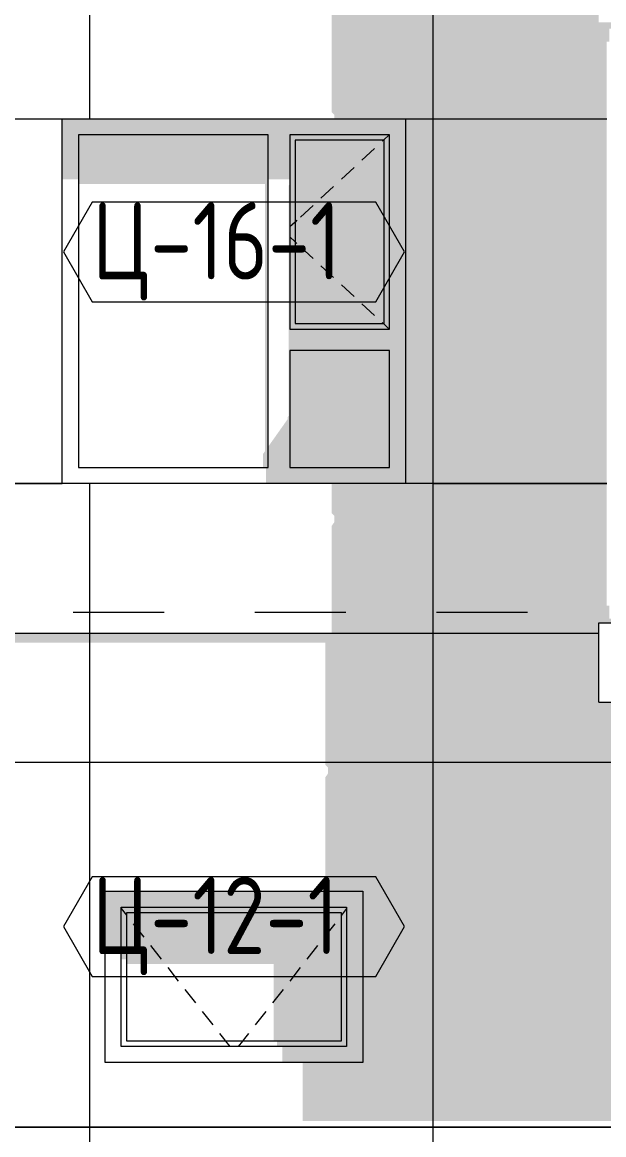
# Model space of a CAD drawing. Header units: millimetres. Extents: x 18162 to 7085488, y 72188 to 247925.
# Drawn here: x 5830622 to 5833332, y 103948 to 109134 of the extents above; entities that cross this region are included whole.
import ezdxf

# ---------------------------------------------------------------- set-up
doc = ezdxf.new("R2010")
doc.units = ezdxf.units.MM
doc.header["$MEASUREMENT"] = 0
doc.linetypes.add('Dashed', pattern=[423.333333, 211.666667, -211.666667])
doc.layers.add('Archicad Windows', color=7, linetype='Continuous')
doc.layers.add('Structural - Bearing', color=7, linetype='Continuous')
doc.styles.add('GENERATED_STYLE_3', font='', dxfattribs={"width": 0.8})
doc.styles.get('GENERATED_STYLE_3').set_extended_font_data('ISOCPEUR MON')
doc.dimstyles.new('GENERATED_STYLE__17', dxfattribs={"dimtxt": 440.00001, "dimasz": 228, "dimexe": 0.18, "dimexo": 29278.935859, "dimgap": 0, "dimtad": 1, "dimdec": 0, "dimzin": 0, "dimdsep": 46, "dimtxsty": 'GENERATED_STYLE_3', "dimblk": 'ARROWHEAD_2', "dimblk1": 'ARROWHEAD_2', "dimblk2": 'ARROWHEAD_2', "dimcen": 0.09, "dimclrd": 13, "dimclre": 13, "dimclrt": 13, "dimadec": 0, "dimazin": 0, "dimtfac": 1, "dimtdec": 4, "dimtmove": 0, "dimatfit": 3, "dimfxl": 1, "dimtolj": 1, "dimtzin": 0, "dimarcsym": 0})
doc.dimstyles.new('GENERATED_STYLE__18', dxfattribs={"dimtxt": 440.00001, "dimasz": 228, "dimexe": 0.18, "dimexo": 30998.935827, "dimgap": 0, "dimtad": 1, "dimdec": 0, "dimzin": 0, "dimdsep": 46, "dimtxsty": 'GENERATED_STYLE_3', "dimblk": 'ARROWHEAD_2', "dimblk1": 'ARROWHEAD_2', "dimblk2": 'ARROWHEAD_2', "dimcen": 0.09, "dimclrd": 13, "dimclre": 13, "dimclrt": 13, "dimadec": 0, "dimazin": 0, "dimtfac": 1, "dimtdec": 4, "dimtmove": 0, "dimatfit": 3, "dimfxl": 1, "dimtolj": 1, "dimtzin": 0, "dimarcsym": 0})
doc.dimstyles.new('GENERATED_STYLE__19', dxfattribs={"dimtxt": 440.00001, "dimasz": 228, "dimexe": 0.18, "dimexo": 31028.935828, "dimgap": 0, "dimtad": 1, "dimdec": 0, "dimzin": 0, "dimdsep": 46, "dimtxsty": 'GENERATED_STYLE_3', "dimblk": 'ARROWHEAD_2', "dimblk1": 'ARROWHEAD_2', "dimblk2": 'ARROWHEAD_2', "dimcen": 0.09, "dimclrd": 13, "dimclre": 13, "dimclrt": 13, "dimadec": 0, "dimazin": 0, "dimtfac": 1, "dimtdec": 4, "dimtmove": 0, "dimatfit": 3, "dimfxl": 1, "dimtolj": 1, "dimtzin": 0, "dimarcsym": 0})

# ---------------------------------------------------------------- blocks, each defined once
blk = doc.blocks.new('*X2293', base_point=(5785635.3, 106384.1))
at = {"layer": 'Structural - Bearing', "color": 8, "linetype": 'Continuous', "lineweight": 13}
for p, q in [((5830935.3, 106284.1), (5830935.3, 103984.1)), ((5832535.3, 106284.1), (5832535.3, 103984.1)), ((5830435.3, 105684.1), (5830935.3, 105684.1)), ((5830935.3, 105684.1), (5832035.3, 105684.1)), ((5832035.3, 105684.1), (5832535.3, 105684.1)), ((5832535.3, 105684.1), (5833635.3, 105684.1)), ((5830935.3, 103984.1), (5830435.3, 103984.1)), ((5830435.3, 103984.1), (5830935.3, 103984.1)), ((5830935.3, 103984.1), (5832035.3, 103984.1)), ((5830935.3, 103984.1), (5830935.3, 103384.1)), ((5832035.3, 103984.1), (5830935.3, 103984.1)), ((5832535.3, 103984.1), (5832035.3, 103984.1)), ((5832035.3, 103984.1), (5832535.3, 103984.1)), ((5832535.3, 103984.1), (5833635.3, 103984.1)), ((5832535.3, 103984.1), (5832535.3, 103384.1)), ((5833635.3, 103984.1), (5832535.3, 103984.1))]:
    blk.add_line(p, q, dxfattribs=at)
blk = doc.blocks.new('*X2505', base_point=(5785635.3, 106384.1))
at = {"layer": 'Structural - Bearing', "color": 8, "linetype": 'Continuous', "lineweight": 13}
for p, q in [((5830935.3, 109284.1), (5830935.3, 108684.1)), ((5832535.3, 109284.1), (5832535.3, 106984.1)), ((5830435.3, 108684.1), (5830808.8, 108684.1)), ((5832408.8, 108684.1), (5832535.3, 108684.1)), ((5832535.3, 108684.1), (5833346.4, 108684.1)), ((5830808.8, 106984.1), (5830435.3, 106984.1)), ((5830435.3, 106984.1), (5830808.8, 106984.1)), ((5830935.3, 106984.1), (5830935.3, 106384.1)), ((5832535.3, 106984.1), (5832408.8, 106984.1)), ((5832535.3, 106984.1), (5833346.4, 106984.1)), ((5832535.3, 106984.1), (5832535.3, 106384.1)), ((5833346.4, 106984.1), (5832535.3, 106984.1)), ((5830935.3, 106384.1), (5830935.3, 106284.1)), ((5832535.3, 106384.1), (5832535.3, 106284.1))]:
    blk.add_line(p, q, dxfattribs=at)
blk = doc.blocks.new('*D2589', base_point=(5785635.3, 106384.1))
at = {"color": 13, "linetype": 'Continuous', "lineweight": 13}
for p, q in [((5838478.4, 104284.1), (5838478.4, 105084.1)), ((5838703.4, 104284.1), (5837187.8, 104284.1)), ((5838478.4, 102734.1), (5838478.4, 104284.1)), ((5838703.4, 102734.1), (5837187.8, 102734.1)), ((5838478.4, 102587.4), (5838478.4, 102734.1))]:
    blk.add_line(p, q, dxfattribs=at)
at = {"color": 12, "linetype": 'Continuous', "lineweight": 35}
for p, q in [((5838328.4, 104370.7), (5838628.4, 104197.5)), ((5838328.4, 102820.7), (5838628.4, 102647.5))]:
    blk.add_line(p, q, dxfattribs=at)
at = {"color": 13, "lineweight": 13, "char_height": 440, "attachment_point": 7, "rotation": 90, "style": 'GENERATED_STYLE_3'}
for s, insert in [('\\A1;{\\pql;\\fISOCPEUR MON|b0|i0|c0|p0;\\W0.800000;800}', (5838518.1, 103459.7)), ('\\A1;{\\pql;\\fISOCPEUR MON|b0|i0|c0|p0;\\W0.800000;Хувьсах}', (5838649.8, 100855.8))]:
    blk.add_mtext(s, dxfattribs=dict(at, insert=insert))
blk = doc.blocks.new('ARROWHEAD_2')
at = {"color": 0, "linetype": 'Continuous', "lineweight": 0}
for p, q in [((-0.378, -0.655), (0.378, 0.655)), ((0, 0), (-1, 0))]:
    blk.add_line(p, q, dxfattribs=at)
blk = doc.blocks.new('*D2590', base_point=(5785635.3, 106384.1))
at = {"color": 12, "linetype": 'Continuous', "lineweight": 35}
for p, q in [((5838328.4, 105170.7), (5838628.4, 104997.5)), ((5838328.4, 104370.7), (5838628.4, 104197.5))]:
    blk.add_line(p, q, dxfattribs=at)
at = {"color": 13, "linetype": 'Continuous', "lineweight": 13}
blk.add_line((5838478.4, 104284.1), (5838478.4, 105084.1), dxfattribs=at)
blk = doc.blocks.new('*D2591', base_point=(5785635.3, 106384.1))
at = {"color": 13, "linetype": 'Continuous', "lineweight": 13}
for p, q in [((5838478.4, 105964.1), (5838478.4, 106334.1)), ((5838703.4, 105964.1), (5837187.8, 105964.1)), ((5838478.4, 105084.1), (5838478.4, 105964.1)), ((5838703.4, 105084.1), (5837187.8, 105084.1)), ((5838478.4, 104284.1), (5838478.4, 105084.1))]:
    blk.add_line(p, q, dxfattribs=at)
at = {"color": 12, "linetype": 'Continuous', "lineweight": 35}
for p, q in [((5838328.4, 106050.7), (5838628.4, 105877.5)), ((5838328.4, 105170.7), (5838628.4, 104997.5))]:
    blk.add_line(p, q, dxfattribs=at)
at = {"color": 13, "lineweight": 13, "insert": (5838012.1, 105155.2), "char_height": 440, "attachment_point": 7, "rotation": 90, "style": 'GENERATED_STYLE_3'}
blk.add_mtext('\\A1;{\\pql;\\fISOCPEUR MON|b0|i0|c0|p0;\\W0.800000;880}', dxfattribs=at)
blk = doc.blocks.new('*D2592', base_point=(5785635.3, 106384.1))
at = {"color": 12, "linetype": 'Continuous', "lineweight": 35}
for p, q in [((5838328.4, 106420.7), (5838628.4, 106247.5)), ((5838328.4, 106050.7), (5838628.4, 105877.5))]:
    blk.add_line(p, q, dxfattribs=at)
at = {"color": 13, "linetype": 'Continuous', "lineweight": 13}
for p, q in [((5838703.4, 106334.1), (5837187.8, 106334.1)), ((5838478.4, 105964.1), (5838478.4, 106334.1))]:
    blk.add_line(p, q, dxfattribs=at)
blk = doc.blocks.new('*D2593', base_point=(5785635.3, 106384.1))
at = {"color": 12, "linetype": 'Continuous', "lineweight": 35}
for p, q in [((5838328.4, 109220.7), (5838628.4, 109047.5)), ((5838328.4, 106420.7), (5838628.4, 106247.5))]:
    blk.add_line(p, q, dxfattribs=at)
at = {"color": 13, "linetype": 'Continuous', "lineweight": 13}
for p, q in [((5838703.4, 109134.1), (5837187.8, 109134.1)), ((5838478.4, 106334.1), (5838478.4, 109134.1))]:
    blk.add_line(p, q, dxfattribs=at)
at = {"color": 13, "lineweight": 13, "char_height": 440, "attachment_point": 7, "rotation": 90, "style": 'GENERATED_STYLE_3'}
for s, insert in [('\\A1;{\\pql;\\fISOCPEUR MON|b0|i0|c0|p0;\\W0.800000;2,800}', (5838605.9, 107549.6)), ('\\A1;{\\pql;\\fISOCPEUR MON|b0|i0|c0|p0;\\W0.800000;370}', (5838518.1, 106420.8))]:
    blk.add_mtext(s, dxfattribs=dict(at, insert=insert))
blk = doc.blocks.new('*D2594', base_point=(5785635.3, 106384.1))
at = {"color": 12, "linetype": 'Continuous', "lineweight": 35}
for p, q in [((5838328.4, 109420.7), (5838628.4, 109247.5)), ((5838328.4, 109220.7), (5838628.4, 109047.5))]:
    blk.add_line(p, q, dxfattribs=at)
at = {"color": 13, "linetype": 'Continuous', "lineweight": 13}
blk.add_line((5838478.4, 109134.1), (5838478.4, 109334.1), dxfattribs=at)
blk = doc.blocks.new('Label_192_3', base_point=(5831608.8, 104684.1))
at = {"color": 13, "linetype": 'Continuous', "lineweight": 13, "flags": 128}
blk.add_lwpolyline([(5830813.7, 104918.3), (5830947.8, 104686.1), (5832269.9, 104686.1), (5832404, 104918.3), (5832269.9, 105150.6), (5830947.8, 105150.6)], close=True, dxfattribs=at)
at = {"color": 13, "lineweight": 13, "insert": (5830947.8, 105149.9), "char_height": 360, "attachment_point": 1, "style": 'GENERATED_STYLE_3'}
blk.add_mtext('\\A1;{\\pql;\\pt0,253000;\\fISOCPEUR MON|b0|i0|c0|p0;\\W0.800000;Ц-12-1\\fISOCPEUR MON|b0|i0|c0|p0;\\W0.800000;\\A1{\\H.66x;\\S^  ;}\\fISOCPEUR MON|b0|i0|c0|p0;\\W0.800000;\\fISOCPEUR MON|b0|i0|c0|p0;\\W0.800000;\\A1{\\H.66x;\\S^  ;}\\fISOCPEUR MON|b0|i0|c0|p0;\\W0.800000; \\fISOCPEUR MON|b0|i0|c0|p0;\\W0.800000;\\fISOCPEUR MON|b0|i0|c0|p0;\\W0.800000;\\fISOCPEUR MON|b0|i0|c0|p0;\\W0.800000;\\fISOCPEUR MON|b0|i0|c0|p0;\\W0.800000;\\fISOCPEUR MON|b0|i0|c0|p0;\\W0.800000;\\fISOCPEUR MON|b0|i0|c0|p0;\\W0.800000;\\fISOCPEUR MON|b0|i0|c0|p0;\\W0.800000;\\fISOCPEUR MON|b0|i0|c0|p0;\\W0.800000;\\fISOCPEUR MON|b0|i0|c0|p0;\\W0.800000;\\fISOCPEUR MON|b0|i0|c0|p0;\\W0.800000;\\fISOCPEUR MON|b0|i0|c0|p0;\\W0.800000;\\fISOCPEUR MON|b0|i0|c0|p0;\\W0.800000;\\fISOCPEUR MON|b0|i0|c0|p0;\\W0.800000;\\fISOCPEUR MON|b0|i0|c0|p0;\\W0.800000;\\fISOCPEUR MON|b0|i0|c0|p0;\\W0.800000;\\fISOCPEUR MON|b0|i0|c0|p0;\\W0.800000;\\fISOCPEUR MON|b0|i0|c0|p0;\\W0.800000;\\fISOCPEUR MON|b0|i0|c0|p0;\\W0.800000;\\fISOCPEUR MON|b0|i0|c0|p0;\\W0.800000;\\fISOCPEUR MON|b0|i0|c0|p0;\\W0.800000;\\fISOCPEUR MON|b0|i0|c0|p0;\\W0.800000;\\fISOCPEUR MON|b0|i0|c0|p0;\\W0.800000;\\fISOCPEUR MON|b0|i0|c0|p0;\\W0.800000;\\fISOCPEUR MON|b0|i0|c0|p0;\\W0.800000;\\fISOCPEUR MON|b0|i0|c0|p0;\\W0.800000;\\fISOCPEUR MON|b0|i0|c0|p0;\\W0.800000;\\fISOCPEUR MON|b0|i0|c0|p0;\\W0.800000;\\fISOCPEUR MON|b0|i0|c0|p0;\\W0.800000;\\fISOCPEUR MON|b0|i0|c0|p0;\\W0.800000;\\fISOCPEUR MON|b0|i0|c0|p0;\\W0.800000;\\fISOCPEUR MON|b0|i0|c0|p0;\\W0.800000;\\fISOCPEUR MON|b0|i0|c0|p0;\\W0.800000;\\fISOCPEUR MON|b0|i0|c0|p0;\\W0.800000;\\fISOCPEUR MON|b0|i0|c0|p0;\\W0.800000;\\fISOCPEUR MON|b0|i0|c0|p0;\\W0.800000;\\fISOCPEUR MON|b0|i0|c0|p0;\\W0.800000;\\fISOCPEUR MON|b0|i0|c0|p0;\\W0.800000;\\fISOCPEUR MON|b0|i0|c0|p0;\\W0.800000;\\fISOCPEUR MON|b0|i0|c0|p0;\\W0.800000;\\fISOCPEUR MON|b0|i0|c0|p0;\\W0.800000;\\fISOCPEUR MON|b0|i0|c0|p0;\\W0.800000;\\fISOCPEUR MON|b0|i0|c0|p0;\\W0.800000;\\fISOCPEUR MON|b0|i0|c0|p0;\\W0.800000;}', dxfattribs=at)
blk = doc.blocks.new('Label_202_3', base_point=(5831608.8, 107829.1))
at = {"color": 13, "linetype": 'Continuous', "lineweight": 13, "flags": 128}
blk.add_lwpolyline([(5830813.7, 108063.3), (5830947.8, 107831.1), (5832269.9, 107831.1), (5832404, 108063.3), (5832269.9, 108295.6), (5830947.8, 108295.6)], close=True, dxfattribs=at)
at = {"color": 13, "lineweight": 13, "insert": (5830947.8, 108294.9), "char_height": 360, "attachment_point": 1, "style": 'GENERATED_STYLE_3'}
blk.add_mtext('\\A1;{\\pql;\\pt0,253000;\\fISOCPEUR MON|b0|i0|c0|p0;\\W0.800000;Ц-16-1\\fISOCPEUR MON|b0|i0|c0|p0;\\W0.800000;\\A1{\\H.66x;\\S^  ;}\\fISOCPEUR MON|b0|i0|c0|p0;\\W0.800000;\\fISOCPEUR MON|b0|i0|c0|p0;\\W0.800000;\\A1{\\H.66x;\\S^  ;}\\fISOCPEUR MON|b0|i0|c0|p0;\\W0.800000; \\fISOCPEUR MON|b0|i0|c0|p0;\\W0.800000;\\fISOCPEUR MON|b0|i0|c0|p0;\\W0.800000;\\fISOCPEUR MON|b0|i0|c0|p0;\\W0.800000;\\fISOCPEUR MON|b0|i0|c0|p0;\\W0.800000;\\fISOCPEUR MON|b0|i0|c0|p0;\\W0.800000;\\fISOCPEUR MON|b0|i0|c0|p0;\\W0.800000;\\fISOCPEUR MON|b0|i0|c0|p0;\\W0.800000;\\fISOCPEUR MON|b0|i0|c0|p0;\\W0.800000;\\fISOCPEUR MON|b0|i0|c0|p0;\\W0.800000;\\fISOCPEUR MON|b0|i0|c0|p0;\\W0.800000;\\fISOCPEUR MON|b0|i0|c0|p0;\\W0.800000;\\fISOCPEUR MON|b0|i0|c0|p0;\\W0.800000;\\fISOCPEUR MON|b0|i0|c0|p0;\\W0.800000;\\fISOCPEUR MON|b0|i0|c0|p0;\\W0.800000;\\fISOCPEUR MON|b0|i0|c0|p0;\\W0.800000;\\fISOCPEUR MON|b0|i0|c0|p0;\\W0.800000;\\fISOCPEUR MON|b0|i0|c0|p0;\\W0.800000;\\fISOCPEUR MON|b0|i0|c0|p0;\\W0.800000;\\fISOCPEUR MON|b0|i0|c0|p0;\\W0.800000;\\fISOCPEUR MON|b0|i0|c0|p0;\\W0.800000;\\fISOCPEUR MON|b0|i0|c0|p0;\\W0.800000;\\fISOCPEUR MON|b0|i0|c0|p0;\\W0.800000;\\fISOCPEUR MON|b0|i0|c0|p0;\\W0.800000;\\fISOCPEUR MON|b0|i0|c0|p0;\\W0.800000;\\fISOCPEUR MON|b0|i0|c0|p0;\\W0.800000;\\fISOCPEUR MON|b0|i0|c0|p0;\\W0.800000;\\fISOCPEUR MON|b0|i0|c0|p0;\\W0.800000;\\fISOCPEUR MON|b0|i0|c0|p0;\\W0.800000;\\fISOCPEUR MON|b0|i0|c0|p0;\\W0.800000;\\fISOCPEUR MON|b0|i0|c0|p0;\\W0.800000;\\fISOCPEUR MON|b0|i0|c0|p0;\\W0.800000;\\fISOCPEUR MON|b0|i0|c0|p0;\\W0.800000;\\fISOCPEUR MON|b0|i0|c0|p0;\\W0.800000;\\fISOCPEUR MON|b0|i0|c0|p0;\\W0.800000;\\fISOCPEUR MON|b0|i0|c0|p0;\\W0.800000;\\fISOCPEUR MON|b0|i0|c0|p0;\\W0.800000;\\fISOCPEUR MON|b0|i0|c0|p0;\\W0.800000;\\fISOCPEUR MON|b0|i0|c0|p0;\\W0.800000;\\fISOCPEUR MON|b0|i0|c0|p0;\\W0.800000;\\fISOCPEUR MON|b0|i0|c0|p0;\\W0.800000;\\fISOCPEUR MON|b0|i0|c0|p0;\\W0.800000;\\fISOCPEUR MON|b0|i0|c0|p0;\\W0.800000;\\fISOCPEUR MON|b0|i0|c0|p0;\\W0.800000;}', dxfattribs=at)

msp = doc.modelspace()

# ---------------------------------------------------------------- hatches: boundary and pattern name
at = {"layer": 'Archicad Windows', "linetype": 'Continuous', "lineweight": 0}
for points in [[(5830808.8, 108684.1), (5830808.8, 108609.1), (5830883.8, 108609.1), (5831768.8, 108609.1), (5831868.8, 108609.1), (5832333.8, 108609.1), (5832408.8, 108609.1), (5832408.8, 108684.1)], [(5830883.8, 108609.1), (5830808.8, 108609.1), (5830808.8, 108401.2), (5830883.8, 108401.2)], [(5831768.8, 108609.1), (5830883.8, 108609.1), (5830883.8, 108380), (5831753.8, 108380), (5831753.8, 107135), (5831743.8, 107120.8), (5831743.8, 107059.1), (5831768.8, 107059.1)], [(5831768.8, 108401.2), (5831868.8, 108401.2), (5831868.8, 108609.1), (5831768.8, 108609.1)], [(5832333.8, 108609.1), (5831868.8, 108609.1), (5831868.8, 108584.1), (5831893.8, 108584.1), (5832308.8, 108584.1), (5832333.8, 108584.1)], [(5832333.8, 107704.1), (5832333.8, 107604.1), (5832333.8, 107059.1), (5832408.8, 107059.1), (5832408.8, 108609.1), (5832333.8, 108609.1)], [(5831893.8, 108584.1), (5831868.8, 108584.1), (5831868.8, 107729.1), (5831893.8, 107729.1)], [(5832308.8, 107729.1), (5832308.8, 108584.1), (5831893.8, 108584.1), (5831893.8, 107729.1)], [(5832308.8, 107729.1), (5832333.8, 107729.1), (5832333.8, 108584.1), (5832308.8, 108584.1)], [(5831768.8, 107059.1), (5831868.8, 107059.1), (5831868.8, 108379.8), (5831863.8, 108372.7), (5831863.8, 107299.8), (5831858.8, 107292.7), (5831858.8, 107283.5), (5831768.8, 107156.2)], [(5831893.8, 107729.1), (5831868.8, 107729.1), (5831868.8, 107704.1), (5832333.8, 107704.1), (5832333.8, 107729.1), (5832308.8, 107729.1)], [(5832333.8, 107604.1), (5832333.8, 107704.1), (5831868.8, 107704.1), (5831868.8, 107604.1)], [(5832333.8, 107059.1), (5832333.8, 107604.1), (5831868.8, 107604.1), (5831868.8, 107059.1)], [(5831758.8, 107059.1), (5831758.8, 106984.1), (5832408.8, 106984.1), (5832408.8, 107059.1)], [(5831008.8, 105084.1), (5831008.8, 105009.1), (5831083.8, 105009.1), (5832133.8, 105009.1), (5832208.8, 105009.1), (5832208.8, 105084.1)], [(5831083.8, 105009.1), (5831008.8, 105009.1), (5831008.8, 104801.2), (5831083.8, 104801.2)], [(5831083.8, 105009.1), (5831083.8, 104984.1), (5831108.8, 104984.1), (5832108.8, 104984.1), (5832133.8, 104984.1), (5832133.8, 105009.1)], [(5831108.8, 104984.1), (5831083.8, 104984.1), (5831083.8, 104765.9), (5831108.8, 104765.9)], [(5832108.8, 104984.1), (5831108.8, 104984.1), (5831108.8, 104744.7), (5831793.8, 104744.7), (5831793.8, 104384.1), (5832108.8, 104384.1)], [(5832108.8, 104384.1), (5832133.8, 104384.1), (5832133.8, 104984.1), (5832108.8, 104984.1)], [(5832208.8, 104359.1), (5832208.8, 105009.1), (5832133.8, 105009.1), (5832133.8, 104359.1)], [(5832133.8, 104384.1), (5831808.8, 104384.1), (5831808.8, 104359.1), (5832133.8, 104359.1)], [(5832208.8, 104359.1), (5831833.8, 104359.1), (5831833.8, 104284.1), (5832208.8, 104284.1)]]:
    msp.add_hatch(color=49, dxfattribs=at).paths.add_polyline_path(points)
at = {"layer": 'Structural - Bearing', "linetype": 'Continuous', "lineweight": 0}
msp.add_hatch(color=49, dxfattribs=at).paths.add_polyline_path([(5833308.8, 109284.1), (5832063.8, 109284.1), (5832063.8, 108715.6), (5832076.4, 108703), (5832076.4, 108684.1), (5832408.8, 108684.1), (5832408.8, 106984.1), (5832063.8, 106984.1), (5832063.8, 106845.6), (5832076.4, 106833), (5832076.4, 106803.4), (5832063.8, 106785.6), (5832063.8, 106284.1), (5833308.8, 106284.1), (5833308.8, 106334.1), (5833496.8, 106334.1), (5833496.8, 106354.1), (5833358.8, 106354.1), (5833358.8, 106414.1), (5833346.4, 106414.1), (5833346.4, 109044.1), (5833358.8, 109044.1), (5833358.8, 109104.1), (5836558.8, 109104.1), (5836558.8, 109063.4), (5836608.8, 109134.1), (5833308.8, 109134.1)])
h = msp.add_hatch(color=49, dxfattribs=at)
h.paths.add_polyline_path([(5830108.8, 106241.6), (5832033.8, 106241.6), (5832033.8, 105673.2), (5832046.4, 105660.6), (5832046.4, 105630.9), (5832033.8, 105613.2), (5832033.8, 105084.1), (5832208.8, 105084.1), (5832208.8, 104284.1), (5831928.8, 104284.1), (5831928.8, 104012.4), (5835228.8, 104012.4), (5836608.8, 105964.1), (5833308.8, 105964.1), (5833308.8, 106284.1), (5830108.8, 106284.1)])
h.paths.add_polyline_path([(5835308.8, 104284.1), (5834108.8, 104284.1), (5834108.8, 105084.1), (5835308.8, 105084.1)], flags=0)

# ---------------------------------------------------------------- linework, layer by layer
at = {"color": 8, "linetype": 'Dashed', "lineweight": 13, "ltscale": 2}
msp.add_line((5800379.4, 106384.1), (5841359.8, 106384.1), dxfattribs=at)
at = {"layer": 'Archicad Windows', "color": 7, "linetype": 'Continuous', "lineweight": 13}
for p, q in [((5830808.8, 106984.1), (5830808.8, 108684.1)), ((5830808.8, 108684.1), (5832408.8, 108684.1)), ((5832408.8, 108684.1), (5832408.8, 106984.1)), ((5832408.8, 106984.1), (5830808.8, 106984.1)), ((5831008.8, 104284.1), (5831008.8, 105084.1)), ((5831008.8, 105084.1), (5832208.8, 105084.1)), ((5832208.8, 105084.1), (5832208.8, 104284.1)), ((5832208.8, 104284.1), (5831008.8, 104284.1))]:
    msp.add_line(p, q, dxfattribs=at)
at = {"layer": 'Archicad Windows', "color": 7, "linetype": 'Continuous', "lineweight": 9}
for p, q in [((5830883.8, 108609.1), (5830883.8, 107059.1)), ((5831768.8, 108609.1), (5830883.8, 108609.1)), ((5831768.8, 107059.1), (5831768.8, 108609.1)), ((5831868.8, 108609.1), (5831868.8, 107704.1)), ((5832333.8, 108609.1), (5831868.8, 108609.1)), ((5832331.9, 108609.1), (5832304.9, 108584.1)), ((5832333.8, 107704.1), (5832333.8, 108609.1)), ((5831893.8, 108584.1), (5831893.8, 107729.1)), ((5832308.8, 108584.1), (5831893.8, 108584.1)), ((5832263.5, 108545.7), (5832204.8, 108491.3)), ((5832304.9, 108584.1), (5832300.2, 108579.7)), ((5832308.8, 107729.1), (5832308.8, 108584.1)), ((5832168.2, 108457.3), (5832109.5, 108402.9)), ((5832072.8, 108368.9), (5832014.2, 108314.5)), ((5831977.5, 108280.5), (5831918.8, 108226.1)), ((5831893.8, 108202.9), (5831868.8, 108179.7)), ((5831902.5, 108211), (5831893.8, 108202.9)), ((5831893.8, 108110.2), (5831868.8, 108133.4)), ((5831902.5, 108102.2), (5831893.8, 108110.2)), ((5831977.5, 108032.6), (5831918.8, 108087)), ((5832072.8, 107944.2), (5832014.2, 107998.6)), ((5832168.2, 107855.8), (5832109.5, 107910.2)), ((5832263.5, 107767.5), (5832204.8, 107821.8)), ((5831893.8, 107729.1), (5832308.8, 107729.1)), ((5832304.9, 107729.1), (5832300.2, 107733.5)), ((5832331.9, 107704.1), (5832304.9, 107729.1)), ((5831868.8, 107704.1), (5832333.8, 107704.1)), ((5831868.8, 107604.1), (5831868.8, 107059.1)), ((5832333.8, 107604.1), (5831868.8, 107604.1)), ((5832333.8, 107059.1), (5832333.8, 107604.1)), ((5830883.8, 107059.1), (5831768.8, 107059.1)), ((5831868.8, 107059.1), (5832333.8, 107059.1)), ((5831083.8, 104359.1), (5831083.8, 105009.1)), ((5831083.8, 105009.1), (5832133.8, 105009.1)), ((5831083.8, 105002.2), (5831108.2, 104971.2)), ((5831108.8, 104384.1), (5831108.8, 104984.1)), ((5831108.8, 104984.1), (5832108.8, 104984.1)), ((5832108.8, 104984.1), (5832108.8, 104384.1)), ((5832133.8, 105002.2), (5832109.4, 104971.2)), ((5832133.8, 105009.1), (5832133.8, 104359.1)), ((5831139.1, 104931.8), (5831188.6, 104868.9)), ((5832078.5, 104931.8), (5832029.1, 104868.9)), ((5831219.5, 104829.6), (5831268.9, 104766.7)), ((5831998.2, 104829.6), (5831948.8, 104766.7)), ((5831299.8, 104727.4), (5831349.2, 104664.5)), ((5831917.9, 104727.4), (5831868.4, 104664.5)), ((5831380.1, 104625.2), (5831429.5, 104562.3)), ((5831837.6, 104625.2), (5831788.1, 104562.3)), ((5831460.4, 104523), (5831509.8, 104460.1)), ((5831757.2, 104523), (5831707.8, 104460.1)), ((5831540.7, 104420.7), (5831559.4, 104397)), ((5831559.4, 104397), (5831569.5, 104384.1)), ((5831658.2, 104397), (5831648.1, 104384.1)), ((5831676.9, 104420.7), (5831658.2, 104397)), ((5832133.8, 104359.1), (5831083.8, 104359.1)), ((5832108.8, 104384.1), (5831108.8, 104384.1)), ((5831569.5, 104384.1), (5831589.2, 104359.1)), ((5831648.1, 104384.1), (5831628.5, 104359.1))]:
    msp.add_line(p, q, dxfattribs=at)
at = {"layer": 'Structural - Bearing', "color": 7, "linetype": 'Continuous', "lineweight": 13}
for p, q in [((5833308.8, 105964.1), (5833308.8, 106334.1)), ((5833308.8, 106334.1), (5836608.8, 106334.1)), ((5833308.8, 106284.1), (5830108.8, 106284.1)), ((5833308.8, 105964.1), (5836608.8, 105964.1))]:
    msp.add_line(p, q, dxfattribs=at)

# ---------------------------------------------------------------- block references
at = {"color": 12, "linetype": 'Continuous', "lineweight": 13}
for name, p in [('Label_202_3', (5831608.8, 107829.1)), ('Label_192_3', (5831608.8, 104684.1))]:
    msp.add_blockref(name, p, dxfattribs=at)
at = {"layer": 'Structural - Bearing', "lineweight": 0}
for name in ['*X2505', '*X2293']:
    msp.add_blockref(name, (5785635.3, 106384.1), dxfattribs=at)

# ---------------------------------------------------------------- dimensions: what is measured, and where the dimension line sits
at = {"color": 13, "linetype": 'Continuous', "lineweight": 13}
for base, p1, p2, dimstyle, picture, middle in [((5838478.4, 109334.1), (5805483.8, 109134.1), (5805483.8, 109334.1), 'GENERATED_STYLE__19', '*D2594', (5838170.4, 109923)), ((5838478.4, 109134.1), (5805483.8, 106334.1), (5805483.8, 109134.1), 'GENERATED_STYLE__19', '*D2593', (5838170.4, 108286.7)), ((5838478.4, 106334.1), (5805498.8, 105964.1), (5805483.8, 106334.1), 'GENERATED_STYLE__19', '*D2592', (5838170.4, 106923)), ((5838478.4, 105964.1), (5807908.8, 105084.1), (5805498.8, 105964.1), 'GENERATED_STYLE__18', '*D2591', (5837664.4, 105657.5)), ((5838478.4, 105084.1), (5807908.8, 104284.1), (5807908.8, 105084.1), 'GENERATED_STYLE__17', '*D2590', (5838170.4, 103961.9))]:
    dim = msp.add_linear_dim(base=base, p1=p1, p2=p2, angle=90, dimstyle=dimstyle, dxfattribs=at)
    dim.commit()
    dim.dimension.update_dxf_attribs({"geometry": picture, "text_midpoint": middle, "dimtype": 160, "text_rotation": 90})
dim = msp.add_linear_dim(base=(5838478.4, 104284.1), p1=(5805571, 102734.1), p2=(5807908.8, 104284.1), angle=90, text='Хувьсах', dimstyle='GENERATED_STYLE__17', dxfattribs=at)
dim.commit()
dim.dimension.update_dxf_attribs({"geometry": '*D2589', "text_midpoint": (5838170.4, 101954.4), "dimtype": 160, "text_rotation": 90})

doc.saveas('drawing.dxf')
